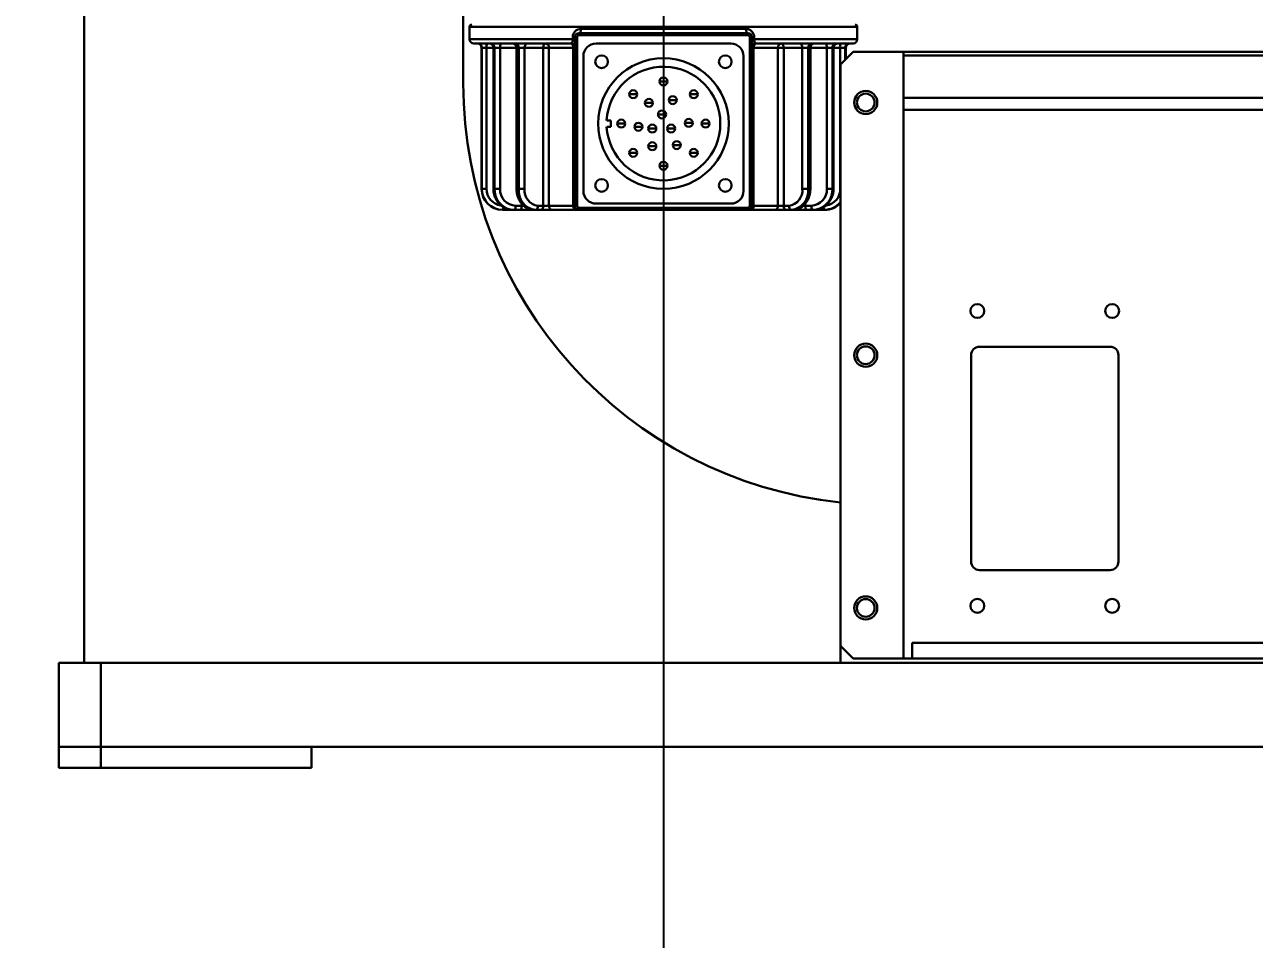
# Model space of a CAD drawing. Header units: millimetres. Extents: x -2601 to 21461, y 11492 to 21077.
# Drawn here: x -231.9 to 60, y 14769 to 14986.2 of the extents above; entities that cross this region are included whole.
import ezdxf

# ---------------------------------------------------------------- set-up
doc = ezdxf.new("R2010")
doc.units = ezdxf.units.MM
doc.header["$PDSIZE"] = -1
doc.styles.get("Standard").update_dxf_attribs({"font": ''})
doc.styles.get('Standard').set_extended_font_data('HYSWLongFangSong')
doc.dimstyles.new('ISO-25', dxfattribs={"dimscale": 25, "dimtxt": 3.5, "dimasz": 1.6, "dimexe": 1.25, "dimexo": 0.625, "dimtad": 1, "dimdec": 0, "dimzin": 9, "dimdsep": 46, "dimtxsty": 'Standard', "dimcen": 2.5, "dimadec": 0, "dimazin": 2, "dimtfac": 1, "dimtdec": 0, "dimtofl": 0, "dimtmove": 0, "dimatfit": 3, "dimfxl": 1, "dimarcsym": 0})

# ---------------------------------------------------------------- blocks, each defined once
blk = doc.blocks.new('*D49')
at = {"color": 0, "lineweight": -2}
for p, q in [((-64.67, 15406.7), (644.56, 15406.7)), ((613.31, 15366.7), (613.31, 14849.7)), ((151.83, 14809.7), (644.56, 14809.7))]:
    blk.add_line(p, q, dxfattribs=at)
at = {"color": 0}
for points in [[(606.65, 15366.7), (619.98, 15366.7), (613.31, 15406.7)], [(606.65, 14849.7), (619.98, 14849.7), (613.31, 14809.7)]]:
    blk.add_solid(points, dxfattribs=at)
at = {"layer": 'Defpoints', "color": 0}
for p in [(-80.3, 15406.7), (136.2, 14809.7), (613.31, 14809.7)]:
    blk.add_point(p, dxfattribs=at)
at = {"color": 0, "insert": (553.94, 15108.2), "char_height": 87.5, "attachment_point": 5, "rotation": 90}
blk.add_mtext('597', dxfattribs=at)
blk = doc.blocks.new('*D50')
at = {"color": 0, "lineweight": -2}
for p, q in [((-80.3, 15391.08), (-80.3, 14221.51)), ((-561.98, 15297.98), (-561.98, 14221.51)), ((-521.98, 14252.76), (-120.3, 14252.76))]:
    blk.add_line(p, q, dxfattribs=at)
at = {"color": 0}
for points in [[(-521.98, 14259.43), (-521.98, 14246.09), (-561.98, 14252.76)], [(-120.3, 14259.43), (-120.3, 14246.09), (-80.3, 14252.76)]]:
    blk.add_solid(points, dxfattribs=at)
at = {"layer": 'Defpoints', "color": 0}
for p in [(-80.3, 15406.7), (-561.98, 15313.6), (-80.3, 14252.76)]:
    blk.add_point(p, dxfattribs=at)
at = {"color": 0, "insert": (-307.94, 14312.14), "char_height": 87.5, "attachment_point": 5}
blk.add_mtext('482', dxfattribs=at)
blk = doc.blocks.new('*D51')
at = {"color": 0, "lineweight": -2}
for p, q in [((-80.3, 15391.08), (-80.3, 14051.39)), ((-734.74, 14339.16), (-734.74, 14051.39)), ((-694.74, 14082.64), (-120.3, 14082.64))]:
    blk.add_line(p, q, dxfattribs=at)
at = {"color": 0}
for points in [[(-694.74, 14089.31), (-694.74, 14075.98), (-734.74, 14082.64)], [(-120.3, 14089.31), (-120.3, 14075.98), (-80.3, 14082.64)]]:
    blk.add_solid(points, dxfattribs=at)
at = {"layer": 'Defpoints', "color": 0}
for p in [(-80.3, 15406.7), (-734.74, 14354.79), (-80.3, 14082.64)]:
    blk.add_point(p, dxfattribs=at)
at = {"color": 0, "insert": (-407.52, 14142.02), "char_height": 87.5, "attachment_point": 5}
blk.add_mtext('654', dxfattribs=at)
blk = doc.blocks.new('*D52')
at = {"color": 0, "lineweight": -2}
for p, q in [((-80.3, 15391.08), (-80.3, 13934.64)), ((-1786.46, 15281.08), (-1786.46, 13934.64)), ((-120.3, 13965.89), (-1746.46, 13965.89))]:
    blk.add_line(p, q, dxfattribs=at)
at = {"color": 0}
for points in [[(-1746.46, 13972.55), (-1746.46, 13959.22), (-1786.46, 13965.89)], [(-120.3, 13972.55), (-120.3, 13959.22), (-80.3, 13965.89)]]:
    blk.add_solid(points, dxfattribs=at)
at = {"layer": 'Defpoints', "color": 0}
for p in [(-80.3, 15406.7), (-1786.46, 15296.7), (-1786.46, 13965.89)]:
    blk.add_point(p, dxfattribs=at)
at = {"color": 0, "insert": (-917.47, 14025.26), "char_height": 87.5, "attachment_point": 5}
blk.add_mtext('1706', dxfattribs=at)
blk = doc.blocks.new('*D53')
at = {"color": 0, "lineweight": -2}
for p, q in [((-239.42, 14809.7), (-2051.51, 14809.7)), ((-2020.26, 14769.7), (-2020.26, 14366.24)), ((-1009.04, 14326.24), (-2051.51, 14326.24))]:
    blk.add_line(p, q, dxfattribs=at)
at = {"color": 0}
for points in [[(-2026.93, 14769.7), (-2013.59, 14769.7), (-2020.26, 14809.7)], [(-2026.93, 14366.24), (-2013.59, 14366.24), (-2020.26, 14326.24)]]:
    blk.add_solid(points, dxfattribs=at)
at = {"layer": 'Defpoints', "color": 0}
for p in [(-223.8, 14809.7), (-2020.26, 14326.24), (-993.42, 14326.24)]:
    blk.add_point(p, dxfattribs=at)
at = {"color": 0, "insert": (-2079.63, 14567.97), "char_height": 87.5, "attachment_point": 5, "rotation": 90}
blk.add_mtext('483', dxfattribs=at)
blk = doc.blocks.new('*D54')
at = {"color": 0, "lineweight": -2}
for p, q in [((-999.42, 16447.76), (-2047.2, 16447.76)), ((-2015.95, 14849.7), (-2015.95, 16407.76)), ((-239.42, 14809.7), (-2047.2, 14809.7))]:
    blk.add_line(p, q, dxfattribs=at)
at = {"color": 0}
for points in [[(-2022.61, 16407.76), (-2009.28, 16407.76), (-2015.95, 16447.76)], [(-2022.61, 14849.7), (-2009.28, 14849.7), (-2015.95, 14809.7)]]:
    blk.add_solid(points, dxfattribs=at)
at = {"layer": 'Defpoints', "color": 0}
for p in [(-2015.95, 16447.76), (-983.79, 16447.76), (-223.8, 14809.7)]:
    blk.add_point(p, dxfattribs=at)
at = {"color": 0, "insert": (-2075.32, 15628.73), "char_height": 87.5, "attachment_point": 5, "rotation": 90}
blk.add_mtext('1638', dxfattribs=at)
blk = doc.blocks.new('*D44')
at = {"color": 0, "lineweight": -2}
for p, q in [((-80.3, 15391.08), (-80.3, 14373.33)), ((-478.62, 15044.14), (-478.62, 14373.33)), ((-438.62, 14404.58), (-120.3, 14404.58))]:
    blk.add_line(p, q, dxfattribs=at)
at = {"color": 0}
for points in [[(-438.62, 14411.24), (-438.62, 14397.91), (-478.62, 14404.58)], [(-120.3, 14411.24), (-120.3, 14397.91), (-80.3, 14404.58)]]:
    blk.add_solid(points, dxfattribs=at)
at = {"layer": 'Defpoints', "color": 0}
for p in [(-80.3, 15406.7), (-478.62, 15059.76), (-80.3, 14404.58)]:
    blk.add_point(p, dxfattribs=at)
at = {"color": 0, "insert": (-279.46, 14463.95), "char_height": 87.5, "attachment_point": 5}
blk.add_mtext('398', dxfattribs=at)

msp = doc.modelspace()

# ---------------------------------------------------------------- linework, layer by layer
at = {"color": 161, "lineweight": 30, "true_color": 0x67adff}
for p, q in [((-217.8, 15174.7), (-217.8, 14834.7)), ((-127.8, 15037.2), (-127.8, 14972.2)), ((-126.3, 14985.7), (-126.3, 14982.7)), ((-126.3, 14985.7), (-34.3, 14985.7)), ((-60.72, 14985.2), (-99.87, 14985.2)), ((-34.3, 14985.7), (-34.3, 14982.7)), ((-101.83, 14982.7), (-126.3, 14982.7)), ((-101.83, 14983.2), (-101.83, 14982.7)), ((-101.3, 14983.2), (-100.8, 14983.2)), ((-101.3, 14983.2), (-101.3, 14943.2)), ((-100.8, 14943.2), (-100.8, 14983.2)), ((-100.3, 14983.7), (-100.3, 14984.2)), ((-60.3, 14984.2), (-100.3, 14984.2)), ((-100.3, 14983.7), (-60.3, 14983.7)), ((-60.3, 14984.2), (-60.3, 14983.7)), ((-59.8, 14983.2), (-59.3, 14983.2)), ((-59.8, 14983.2), (-59.8, 14943.2)), ((-59.3, 14943.2), (-59.3, 14983.2)), ((-59.26, 14982.7), (-59.3, 14982.7)), ((-58.76, 14982.7), (-58.76, 14983.2)), ((-34.3, 14982.7), (-58.76, 14982.7)), ((-102.3, 14981.7), (-125.3, 14981.7)), ((-123.46, 14980.7), (-123.39, 14980.7)), ((-123.46, 14947.2), (-123.46, 14980.7)), ((-123.46, 14980.7), (-123.46, 14947.2)), ((-123.46, 14980.7), (-123.46, 14980.7)), ((-123.39, 14980.7), (-122.27, 14980.7)), ((-123.39, 14980.7), (-123.39, 14947.2)), ((-122.27, 14947.2), (-122.27, 14980.7)), ((-122.27, 14980.7), (-120.66, 14980.7)), ((-120.66, 14980.7), (-120.58, 14980.7)), ((-120.66, 14980.7), (-120.66, 14947.2)), ((-120.58, 14980.7), (-120.39, 14980.7)), ((-120.58, 14947.2), (-120.58, 14980.7)), ((-120.39, 14980.7), (-119.08, 14980.7)), ((-120.39, 14980.7), (-120.39, 14947.2)), ((-119.08, 14947.2), (-119.08, 14980.7)), ((-119.08, 14980.7), (-115.17, 14980.7)), ((-115.17, 14980.7), (-114.96, 14980.7)), ((-115.17, 14980.7), (-115.17, 14947.2)), ((-114.96, 14980.7), (-114.65, 14980.7)), ((-114.96, 14947.2), (-114.96, 14980.7)), ((-114.65, 14980.7), (-113.25, 14980.7)), ((-114.65, 14980.7), (-114.65, 14947.2)), ((-113.25, 14980.7), (-108.83, 14980.7)), ((-113.25, 14947.2), (-113.25, 14980.7)), ((-108.83, 14980.7), (-108.83, 14943.2)), ((-108.83, 14980.7), (-107.47, 14980.7)), ((-107.47, 14980.7), (-101.7, 14980.7)), ((-107.47, 14943.2), (-107.47, 14980.7)), ((-101.7, 14980.7), (-101.7, 14943.2)), ((-101.7, 14980.7), (-101.3, 14980.7)), ((-96.3, 14981.7), (-64.3, 14981.7)), ((-59.3, 14980.7), (-58.89, 14980.7)), ((-58.89, 14980.7), (-53.12, 14980.7)), ((-58.89, 14943.2), (-58.89, 14980.7)), ((-35.3, 14981.7), (-58.3, 14981.7)), ((-53.12, 14980.7), (-53.12, 14943.2)), ((-53.12, 14980.7), (-51.76, 14980.7)), ((-51.76, 14980.7), (-47.34, 14980.7)), ((-51.76, 14943.2), (-51.76, 14980.7)), ((-47.34, 14980.7), (-45.94, 14980.7)), ((-47.34, 14980.7), (-47.34, 14947.2)), ((-45.94, 14980.7), (-45.63, 14980.7)), ((-45.94, 14947.2), (-45.94, 14980.7)), ((-45.63, 14980.7), (-45.43, 14980.7)), ((-45.63, 14980.7), (-45.63, 14947.2)), ((-45.43, 14947.2), (-45.43, 14980.7)), ((-45.43, 14980.7), (-41.51, 14980.7)), ((-41.51, 14980.7), (-40.2, 14980.7)), ((-41.51, 14980.7), (-41.51, 14947.2)), ((-40.2, 14947.2), (-40.2, 14980.7)), ((-40.2, 14980.7), (-40.01, 14980.7)), ((-40.01, 14980.7), (-40.01, 14947.2)), ((-40.01, 14980.7), (-39.93, 14980.7)), ((-39.93, 14947.2), (-39.93, 14980.7)), ((-39.93, 14980.7), (-38.32, 14980.7)), ((-38.32, 14980.7), (-37.2, 14980.7)), ((-38.32, 14980.7), (-38.32, 14947.2)), ((-35.3, 14979.7), (-38.3, 14976.7)), ((-37.2, 14980.7), (-37, 14980.7)), ((-37.2, 14977.8), (-37.2, 14980.7)), ((-37, 14980.7), (-37, 14977.99)), ((-35.3, 14979.7), (-23.3, 14979.7)), ((-23.3, 14979.7), (126.7, 14979.7)), ((-23.3, 14979.7), (-23.3, 14978.83)), ((-99.3, 14946.7), (-99.3, 14978.7)), ((-61.3, 14978.7), (-61.3, 14946.7)), ((-38.3, 14838.7), (-38.3, 14976.7)), ((-23.3, 14978.83), (126.7, 14978.83)), ((-23.3, 14978.83), (-23.3, 14968.82)), ((-80.3, 14972.7), (-81.24, 14972.7)), ((-80.3, 14972.7), (-79.35, 14972.7)), ((-87.48, 14969.65), (-88.43, 14969.65)), ((-87.48, 14969.65), (-86.53, 14969.65)), ((-83.74, 14967.62), (-84.69, 14967.62)), ((-83.74, 14967.62), (-82.79, 14967.62)), ((-78.1, 14968.28), (-79.05, 14968.28)), ((-78.1, 14968.28), (-77.15, 14968.28)), ((-73.11, 14969.65), (-74.06, 14969.65)), ((-73.11, 14969.65), (-72.16, 14969.65)), ((-23.3, 14968.82), (126.7, 14968.82)), ((-23.3, 14968.82), (-23.3, 14965.96)), ((-80.64, 14964.87), (-81.59, 14964.87)), ((-80.64, 14964.87), (-79.69, 14964.87)), ((-23.3, 14965.96), (126.7, 14965.96)), ((-23.3, 14965.96), (-23.3, 14835.7)), ((-93.77, 14963.45), (-92.8, 14963.45)), ((-92.8, 14961.95), (-93.77, 14961.95)), ((-92.8, 14963.45), (-92.8, 14961.95)), ((-90.3, 14962.7), (-91.24, 14962.7)), ((-90.3, 14962.7), (-89.35, 14962.7)), ((-86.25, 14961.96), (-87.2, 14961.96)), ((-86.25, 14961.96), (-85.3, 14961.96)), ((-74.3, 14962.84), (-75.25, 14962.84)), ((-74.3, 14962.84), (-73.35, 14962.84)), ((-70.3, 14962.7), (-71.24, 14962.7)), ((-70.3, 14962.7), (-69.35, 14962.7)), ((-82.94, 14961.52), (-83.89, 14961.52)), ((-82.94, 14961.52), (-81.99, 14961.52)), ((-78.47, 14961.52), (-79.42, 14961.52)), ((-78.47, 14961.52), (-77.52, 14961.52)), ((-87.48, 14955.75), (-88.43, 14955.75)), ((-87.48, 14955.75), (-86.53, 14955.75)), ((-82.94, 14957.31), (-83.89, 14957.31)), ((-82.94, 14957.31), (-81.99, 14957.31)), ((-77.15, 14957.59), (-78.1, 14957.59)), ((-77.15, 14957.59), (-76.2, 14957.59)), ((-73.11, 14955.75), (-74.06, 14955.75)), ((-73.11, 14955.75), (-72.16, 14955.75)), ((-80.3, 14952.7), (-81.24, 14952.7)), ((-80.3, 14952.7), (-79.35, 14952.7)), ((-123.39, 14947.2), (-123.46, 14947.2)), ((-123.46, 14947.2), (-123.46, 14947.2)), ((-122.27, 14947.2), (-123.39, 14947.2)), ((-120.58, 14947.2), (-120.66, 14947.2)), ((-120.39, 14947.2), (-120.58, 14947.2)), ((-119.08, 14947.2), (-120.39, 14947.2)), ((-114.96, 14947.2), (-115.17, 14947.2)), ((-114.65, 14947.2), (-114.96, 14947.2)), ((-113.25, 14947.2), (-114.65, 14947.2)), ((-45.94, 14947.2), (-47.34, 14947.2)), ((-45.63, 14947.2), (-45.94, 14947.2)), ((-45.43, 14947.2), (-45.63, 14947.2)), ((-40.2, 14947.2), (-41.51, 14947.2)), ((-40.01, 14947.2), (-40.2, 14947.2)), ((-39.93, 14947.2), (-40.01, 14947.2)), ((-38.3, 14947.2), (-38.32, 14947.2)), ((-118.43, 14942.2), (-118.5, 14942.2)), ((-116.88, 14942.2), (-118.43, 14942.2)), ((-115.96, 14942.2), (-116.88, 14942.2)), ((-116.65, 14942.29), (-115.77, 14942.2)), ((-115.77, 14942.2), (-115.96, 14942.2)), ((-114.32, 14942.2), (-115.77, 14942.2)), ((-113.94, 14943.2), (-115.39, 14943.2)), ((-111.76, 14942.2), (-114.32, 14942.2)), ((-113.94, 14943.71), (-113.94, 14943.2)), ((-113.49, 14943.2), (-113.94, 14943.2)), ((-110.99, 14942.2), (-111.76, 14942.2)), ((-110.69, 14942.2), (-110.99, 14942.2)), ((-109.44, 14942.2), (-110.69, 14942.2)), ((-108.83, 14943.2), (-110.08, 14943.2)), ((-106.72, 14942.2), (-109.44, 14942.2)), ((-107.47, 14943.2), (-108.83, 14943.2)), ((-101.7, 14943.2), (-107.47, 14943.2)), ((-101.11, 14942.2), (-106.72, 14942.2)), ((-101.3, 14943.2), (-101.7, 14943.2)), ((-100.8, 14943.2), (-101.3, 14943.2)), ((-100.3, 14942.2), (-101.11, 14942.2)), ((-100.3, 14942.2), (-100.3, 14942.7)), ((-60.3, 14942.7), (-100.3, 14942.7)), ((-100.3, 14942.2), (-60.3, 14942.2)), ((-64.3, 14943.7), (-96.3, 14943.7)), ((-60.3, 14942.7), (-60.3, 14942.2)), ((-59.48, 14942.2), (-60.3, 14942.2)), ((-59.3, 14943.2), (-59.8, 14943.2)), ((-53.88, 14942.2), (-59.48, 14942.2)), ((-58.89, 14943.2), (-59.3, 14943.2)), ((-53.12, 14943.2), (-58.89, 14943.2)), ((-51.15, 14942.2), (-53.88, 14942.2)), ((-51.76, 14943.2), (-53.12, 14943.2)), ((-50.51, 14943.2), (-51.76, 14943.2)), ((-49.9, 14942.2), (-51.15, 14942.2)), ((-49.6, 14942.2), (-49.9, 14942.2)), ((-48.83, 14942.2), (-49.6, 14942.2)), ((-46.27, 14942.2), (-48.83, 14942.2)), ((-46.65, 14943.2), (-47.1, 14943.2)), ((-46.65, 14943.2), (-46.65, 14943.7)), ((-45.2, 14943.2), (-46.65, 14943.2)), ((-44.82, 14942.2), (-46.27, 14942.2)), ((-44.82, 14942.2), (-43.97, 14942.29)), ((-44.63, 14942.2), (-44.82, 14942.2)), ((-43.79, 14942.28), (-44.63, 14942.2)), ((-43.71, 14942.2), (-44.63, 14942.2)), ((-42.16, 14942.2), (-43.71, 14942.2)), ((-41.96, 14942.2), (-42.16, 14942.2)), ((25.7, 14909.7), (-5.3, 14909.7)), ((-7.3, 14907.7), (-7.3, 14858.7)), ((27.7, 14858.7), (27.7, 14907.7)), ((-5.3, 14856.7), (25.7, 14856.7)), ((-21.3, 14839.44), (124.7, 14839.44)), ((-21.3, 14835.7), (-21.3, 14839.44)), ((-38.3, 14834.7), (-38.3, 14838.7)), ((-38.3, 14838.7), (-35.3, 14835.7)), ((-223.8, 14814.7), (-223.8, 14834.7)), ((-223.8, 14834.7), (-213.8, 14834.7)), ((-213.8, 14834.7), (-213.8, 14814.7)), ((-213.8, 14834.7), (186.2, 14834.7)), ((-23.3, 14835.7), (-35.3, 14835.7)), ((-21.3, 14835.7), (-23.3, 14835.7)), ((-21.3, 14835.7), (124.7, 14835.7)), ((-223.8, 14809.7), (-223.8, 14814.7)), ((-223.8, 14814.7), (-213.8, 14814.7)), ((-213.8, 14814.7), (-213.8, 14809.7)), ((-163.8, 14814.7), (-213.8, 14814.7)), ((-213.8, 14814.7), (186.2, 14814.7)), ((-163.8, 14809.7), (-163.8, 14814.7)), ((-213.8, 14809.7), (-223.8, 14809.7)), ((-163.8, 14809.7), (-213.8, 14809.7))]:
    msp.add_line(p, q, dxfattribs=at)
at = {"color": 161, "lineweight": 30, "true_color": 0x67adff, "flags": 128}
for points in [[(-119.08, 14980.7), (-119.07, 14980.9), (-119.05, 14981.08), (-119.02, 14981.26), (-118.97, 14981.41), (-118.91, 14981.53), (-118.85, 14981.62), (-118.77, 14981.68), (-118.7, 14981.7)], [(-113.25, 14980.7), (-113.24, 14980.9), (-113.21, 14981.08), (-113.15, 14981.26), (-113.07, 14981.41), (-112.98, 14981.53), (-112.88, 14981.62), (-112.76, 14981.68), (-112.64, 14981.7)], [(-108.23, 14981.7), (-108.34, 14981.68), (-108.46, 14981.62), (-108.56, 14981.53), (-108.66, 14981.41), (-108.73, 14981.26), (-108.79, 14981.08), (-108.82, 14980.9), (-108.83, 14980.7)], [(-102.3, 14981.7), (-102.18, 14981.68), (-102.07, 14981.62), (-101.97, 14981.53), (-101.88, 14981.41), (-101.8, 14981.26), (-101.75, 14981.08), (-101.71, 14980.9), (-101.7, 14980.7)], [(-58.3, 14981.7), (-58.41, 14981.68), (-58.52, 14981.62), (-58.63, 14981.53), (-58.72, 14981.41), (-58.79, 14981.26), (-58.84, 14981.08), (-58.88, 14980.9), (-58.89, 14980.7)], [(-51.76, 14980.7), (-51.77, 14980.9), (-51.8, 14981.08), (-51.86, 14981.26), (-51.93, 14981.41), (-52.03, 14981.53), (-52.13, 14981.62), (-52.25, 14981.68), (-52.37, 14981.7)], [(-47.95, 14981.7), (-47.83, 14981.68), (-47.71, 14981.62), (-47.61, 14981.53), (-47.52, 14981.41), (-47.44, 14981.26), (-47.39, 14981.08), (-47.35, 14980.9), (-47.34, 14980.7)], [(-41.89, 14981.7), (-41.82, 14981.68), (-41.75, 14981.62), (-41.68, 14981.53), (-41.62, 14981.41), (-41.57, 14981.26), (-41.54, 14981.08), (-41.52, 14980.9), (-41.51, 14980.7)], [(-115.96, 14942.2), (-116.86, 14942.3), (-116.87, 14942.3)], [(-115.77, 14942.2), (-115.69, 14942.22), (-115.62, 14942.28), (-115.56, 14942.37), (-115.5, 14942.49), (-115.45, 14942.65), (-115.42, 14942.82), (-115.39, 14943.01), (-115.39, 14943.2)], [(-113.94, 14943.2), (-113.94, 14943.01), (-113.97, 14942.82), (-114, 14942.65), (-114.05, 14942.49), (-114.11, 14942.37), (-114.17, 14942.28), (-114.25, 14942.22), (-114.32, 14942.2)], [(-110.69, 14942.2), (-110.57, 14942.22), (-110.45, 14942.28), (-110.35, 14942.37), (-110.26, 14942.49), (-110.18, 14942.65), (-110.13, 14942.82), (-110.09, 14943.01), (-110.08, 14943.2)], [(-108.83, 14943.2), (-108.85, 14943.01), (-108.88, 14942.82), (-108.94, 14942.65), (-109.01, 14942.49), (-109.1, 14942.37), (-109.21, 14942.28), (-109.32, 14942.22), (-109.44, 14942.2)], [(-101.11, 14942.2), (-101.22, 14942.22), (-101.33, 14942.28), (-101.44, 14942.37), (-101.53, 14942.49), (-101.6, 14942.65), (-101.66, 14942.82), (-101.69, 14943.01), (-101.7, 14943.2)], [(-59.48, 14942.2), (-59.37, 14942.22), (-59.26, 14942.28), (-59.15, 14942.37), (-59.06, 14942.49), (-58.99, 14942.65), (-58.94, 14942.82), (-58.9, 14943.01), (-58.89, 14943.2)], [(-51.15, 14942.2), (-51.27, 14942.22), (-51.38, 14942.28), (-51.49, 14942.37), (-51.58, 14942.49), (-51.65, 14942.65), (-51.71, 14942.82), (-51.75, 14943.01), (-51.76, 14943.2)], [(-50.51, 14943.2), (-50.5, 14943.01), (-50.47, 14942.82), (-50.41, 14942.65), (-50.33, 14942.49), (-50.24, 14942.37), (-50.14, 14942.28), (-50.02, 14942.22), (-49.9, 14942.2)], [(-46.27, 14942.2), (-46.35, 14942.22), (-46.42, 14942.28), (-46.48, 14942.37), (-46.54, 14942.49), (-46.59, 14942.65), (-46.62, 14942.82), (-46.65, 14943.01), (-46.65, 14943.2)], [(-45.2, 14943.2), (-45.2, 14943.01), (-45.18, 14942.82), (-45.14, 14942.65), (-45.09, 14942.49), (-45.03, 14942.37), (-44.97, 14942.28), (-44.9, 14942.22), (-44.82, 14942.2)]]:
    msp.add_lwpolyline(points, dxfattribs=at)
at = {"color": 161, "lineweight": 30, "true_color": 0x67adff}
for centre, radius in [((-32.3, 14967.7), 2.75), ((-32.3, 14967.7), 2.1), ((-5.8, 14918.2), 1.65), ((26.2, 14918.2), 1.65), ((-32.3, 14907.7), 2.75), ((-32.3, 14907.7), 2.1), ((-32.3, 14847.7), 2.75), ((-32.3, 14847.7), 2.1), ((-5.8, 14848.2), 1.65), ((26.2, 14848.2), 1.65)]:
    msp.add_circle(centre, radius, dxfattribs=at)
for centre, radius, start, end in [((-125.8, 14985.7), 0.5, 90, 180), ((-34.8, 14985.7), 0.5, 0, 90), ((-125.3, 14982.7), 1, 180, 270), ((-100.3, 14983.2), 1, 90, 180), ((-100.3, 14983.2), 0.5, 90, 180), ((-60.3, 14983.2), 1, 0, 90), ((-60.3, 14983.2), 0.5, 0, 90), ((-35.3, 14982.7), 1, 270, 0), ((-124.46, 14980.7), 1, 0, 90), ((-124.45, 14980.71), 0.996, 359.7424, 89.7603), ((-124.39, 14980.71), 0.996, 359.7424, 89.7603), ((-120.26, 14980.95), 2.03, 158.1455, 186.9668), ((-121.66, 14980.7), 1, 0, 90), ((-121.54, 14980.74), 0.965, 357.8471, 87.6363), ((-121.35, 14980.74), 0.964, 357.8022, 87.6518), ((-116.17, 14980.7), 1, 0, 90), ((-115.87, 14980.79), 0.915, 354.2109, 82.6508), ((-115.56, 14980.79), 0.915, 354.1926, 82.6691), ((-108.37, 14980.81), 0.904, 353.1868, 80.9073), ((-100.67, 14980.73), 1.11, 144.323, 163.6775), ((-96.3, 14978.7), 3, 90, 180), ((-64.3, 14978.7), 3, 0, 90), ((-59.89, 14980.75), 1.07, 15.9473, 36.0714), ((-52.22, 14980.81), 0.903, 99.039, 186.8668), ((-45.03, 14980.79), 0.914, 97.2976, 185.8407), ((-44.72, 14980.79), 0.915, 97.3309, 185.8074), ((-44.43, 14980.7), 1, 90, 180), ((-39.24, 14980.74), 0.964, 92.3482, 182.1978), ((-39.05, 14980.74), 0.964, 92.3482, 182.1978), ((-38.94, 14980.7), 1, 90, 180), ((-40.34, 14980.95), 2.03, 353.0744, 21.8133), ((-36.2, 14980.71), 0.996, 90.2397, 180.2576), ((-36.01, 14980.7), 0.996, 90.2511, 180.2462), ((-94.98, 14977.38), 1.5, 0, 180), ((-94.98, 14977.38), 1.5, 180, 0), ((-80.3, 14962.7), 15.5, 0, 180), ((-80.3, 14962.7), 13.5, 0, 176.8153), ((-65.62, 14977.38), 1.5, 0, 180), ((-65.62, 14977.38), 1.5, 180, 0), ((-80.3, 14972.7), 0.949, 90, 180), ((-80.3, 14972.7), 0.949, 0, 90), ((-27.8, 14972.2), 100, 180, 263.9728), ((-87.48, 14969.65), 0.949, 90, 180), ((-87.48, 14969.65), 0.949, 0, 90), ((-80.3, 14972.7), 0.949, 180, 270), ((-80.3, 14972.7), 0.949, 270, 0), ((-73.11, 14969.65), 0.949, 90, 180), ((-73.11, 14969.65), 0.949, 0, 90), ((-87.48, 14969.65), 0.949, 180, 270), ((-87.48, 14969.65), 0.949, 270, 0), ((-83.74, 14967.62), 0.949, 90, 180), ((-83.74, 14967.62), 0.949, 180, 270), ((-83.74, 14967.62), 0.949, 0, 90), ((-83.74, 14967.62), 0.949, 270, 0), ((-78.1, 14968.28), 0.949, 90, 180), ((-78.1, 14968.28), 0.949, 180, 270), ((-78.1, 14968.28), 0.949, 0, 90), ((-78.1, 14968.28), 0.949, 270, 0), ((-73.11, 14969.65), 0.949, 180, 270), ((-73.11, 14969.65), 0.949, 270, 0), ((-80.64, 14964.87), 0.949, 90, 180), ((-80.64, 14964.87), 0.949, 180, 270), ((-80.64, 14964.87), 0.949, 0, 90), ((-80.64, 14964.87), 0.949, 270, 0), ((-80.3, 14962.7), 15.5, 180, 0), ((-80.3, 14962.7), 13.5, 183.1847, 0), ((-90.3, 14962.7), 0.949, 90, 180), ((-90.3, 14962.7), 0.949, 180, 270), ((-90.3, 14962.7), 0.949, 0, 90), ((-90.3, 14962.7), 0.949, 270, 0), ((-86.25, 14961.96), 0.949, 90, 180), ((-86.25, 14961.96), 0.949, 180, 270), ((-86.25, 14961.96), 0.949, 0, 90), ((-86.25, 14961.96), 0.949, 270, 0), ((-82.94, 14961.52), 0.949, 90, 180), ((-82.94, 14961.52), 0.949, 0, 90), ((-78.47, 14961.52), 0.949, 90, 180), ((-78.47, 14961.52), 0.949, 0, 90), ((-74.3, 14962.84), 0.949, 90, 180), ((-74.3, 14962.84), 0.949, 180, 270), ((-74.3, 14962.84), 0.949, 0, 90), ((-74.3, 14962.84), 0.949, 270, 0), ((-70.3, 14962.7), 0.949, 90, 180), ((-70.3, 14962.7), 0.949, 180, 270), ((-70.3, 14962.7), 0.949, 0, 90), ((-70.3, 14962.7), 0.949, 270, 0), ((-82.94, 14961.52), 0.949, 180, 270), ((-82.94, 14961.52), 0.949, 270, 0), ((-78.47, 14961.52), 0.949, 180, 270), ((-78.47, 14961.52), 0.949, 270, 0), ((-87.48, 14955.75), 0.949, 90, 180), ((-87.48, 14955.75), 0.949, 180, 270), ((-87.48, 14955.75), 0.949, 0, 90), ((-87.48, 14955.75), 0.949, 270, 0), ((-82.94, 14957.31), 0.949, 90, 180), ((-82.94, 14957.31), 0.949, 180, 270), ((-82.94, 14957.31), 0.949, 0, 90), ((-82.94, 14957.31), 0.949, 270, 0), ((-77.15, 14957.59), 0.949, 90, 180), ((-77.15, 14957.59), 0.949, 180, 270), ((-77.15, 14957.59), 0.949, 0, 90), ((-77.15, 14957.59), 0.949, 270, 0), ((-73.11, 14955.75), 0.949, 90, 180), ((-73.11, 14955.75), 0.949, 180, 270), ((-73.11, 14955.75), 0.949, 0, 90), ((-73.11, 14955.75), 0.949, 270, 0), ((-80.3, 14952.7), 0.949, 90, 180), ((-80.3, 14952.7), 0.949, 0, 90), ((-80.3, 14952.7), 0.949, 180, 270), ((-80.3, 14952.7), 0.949, 270, 0), ((-118.48, 14947.18), 4.98, 179.7596, 269.7479), ((-118.41, 14947.18), 4.98, 179.7541, 269.7534), ((-118.28, 14947.19), 3.99, 179.7806, 260.8811), ((-115.64, 14947.08), 4.94, 178.6562, 255.6254), ((-115.51, 14947.04), 4.89, 178.135, 256.4496), ((-115.23, 14947.05), 3.86, 177.8238, 267.6442), ((-110.41, 14946.74), 4.57, 174.183, 262.6714), ((-110.1, 14946.74), 4.57, 174.1866, 262.6677), ((-109.61, 14946.83), 3.66, 174.1959, 262.6652), ((-94.98, 14948.02), 1.5, 0, 180), ((-94.98, 14948.02), 1.5, 180, 0), ((-65.62, 14948.02), 1.5, 0, 180), ((-65.62, 14948.02), 1.5, 180, 0), ((-50.98, 14946.83), 3.66, 277.3278, 5.8195), ((-50.49, 14946.74), 4.57, 277.3415, 5.8041), ((-50.18, 14946.74), 4.57, 277.3286, 5.817), ((-45.36, 14947.05), 3.86, 272.3588, 2.1732), ((-45.08, 14947.04), 4.88, 283.1441, 1.8632), ((-44.89, 14947.04), 4.88, 283.0039, 1.8798), ((-42.31, 14947.19), 3.99, 279.1522, 0.2203), ((-96.3, 14946.7), 3, 180, 270), ((-64.3, 14946.7), 3, 270, 0), ((-42.16, 14947.15), 4.94, 270.0788, 321.4819), ((-119.94, 14942.83), 1.64, 337.2437, 2.846), ((-116.97, 14942.31), 0.143, 307.4106, 349.7984), ((-111.74, 14943.07), 0.867, 218.99, 269.1014), ((-106.57, 14943.09), 0.904, 173.151, 260.9423), ((-100.3, 14943.2), 1, 180, 270), ((-100.3, 14943.2), 0.5, 180, 270), ((-60.3, 14943.2), 0.5, 270, 0), ((-60.3, 14943.2), 1, 270, 0), ((-54.02, 14943.09), 0.904, 279.0923, 6.8143), ((-48.85, 14943.07), 0.87, 270.9981, 321.0175), ((-41.07, 14942.76), 1.22, 172.7344, 207.2354), ((-41.97, 14947.14), 4.94, 270.0726, 317.9851), ((-5.3, 14907.7), 2, 90, 180), ((25.7, 14907.7), 2, 0, 90), ((-5.3, 14858.7), 2, 180, 270), ((25.7, 14858.7), 2, 270, 0)]:
    msp.add_arc(centre, radius, start, end, dxfattribs=at)
for points, knots in [([(-101.83, 14983.2), (-101.82, 14983.34), (-101.8, 14983.62), (-101.67, 14984.01), (-101.48, 14984.36), (-101.14, 14984.76), (-100.61, 14985.12), (-100.12, 14985.17), (-99.87, 14985.2)], [0, 0, 0, 0, 0.12638, 0.252964, 0.37882, 0.504136, 0.752512, 1, 1, 1, 1]), ([(-100.3, 14984.2), (-100.24, 14984.21), (-100.16, 14984.23), (-100.06, 14984.36), (-99.99, 14984.49), (-99.94, 14984.65), (-99.88, 14984.88), (-99.88, 14985.07), (-99.87, 14985.2)], [0, 0, 0, 0, 0.239375, 0.368323, 0.50001, 0.631569, 0.760474, 1, 1, 1, 1]), ([(-58.76, 14983.2), (-58.77, 14983.33), (-58.78, 14983.58), (-58.93, 14984.07), (-59.28, 14984.63), (-59.93, 14985.1), (-60.45, 14985.17), (-60.72, 14985.2)], [0, 0, 0, 0, 0.114619, 0.230341, 0.473131, 0.729984, 1, 1, 1, 1]), ([(-60.72, 14985.2), (-60.72, 14985.07), (-60.71, 14984.88), (-60.65, 14984.65), (-60.6, 14984.49), (-60.53, 14984.36), (-60.43, 14984.23), (-60.35, 14984.21), (-60.3, 14984.2)], [0, 0, 0, 0, 0.239547, 0.368403, 0.499974, 0.631773, 0.760732, 1, 1, 1, 1]), ([(-102.3, 14981.7), (-102.24, 14981.71), (-102.12, 14981.74), (-101.99, 14981.91), (-101.91, 14982.11), (-101.86, 14982.29), (-101.83, 14982.49), (-101.83, 14982.63), (-101.83, 14982.7)], [0, 0, 0, 0, 0.277634, 0.539881, 0.666762, 0.780218, 0.893047, 1, 1, 1, 1]), ([(-101.83, 14983.2), (-101.75, 14983.2), (-101.6, 14983.2), (-101.43, 14983.2), (-101.32, 14983.2), (-101.3, 14983.2), (-101.3, 14983.2)], [0, 0, 0, 0, 0.249891, 0.499784, 0.75011, 1, 1, 1, 1]), ([(-101.33, 14982.7), (-101.33, 14982.7), (-101.34, 14982.7), (-101.43, 14982.7), (-101.6, 14982.7), (-101.75, 14982.7), (-101.83, 14982.7)], [0, 0, 0, 0, 0.008253, 0.339218, 0.669611, 1, 1, 1, 1]), ([(-101.3, 14980.73), (-101.3, 14980.81), (-101.3, 14980.98), (-101.31, 14981.45), (-101.31, 14981.95), (-101.32, 14982.38), (-101.33, 14982.59), (-101.33, 14982.7)], [0, 0, 0, 0, 0.265223, 0.520251, 0.764725, 0.883125, 1, 1, 1, 1]), ([(-59.3, 14983.2), (-59.29, 14983.2), (-59.27, 14983.2), (-59.16, 14983.2), (-58.99, 14983.2), (-58.84, 14983.2), (-58.76, 14983.2)], [0, 0, 0, 0, 0.24989, 0.500216, 0.750109, 1, 1, 1, 1]), ([(-59.26, 14982.7), (-59.26, 14982.59), (-59.27, 14982.38), (-59.28, 14981.95), (-59.29, 14981.45), (-59.29, 14980.98), (-59.3, 14980.81), (-59.3, 14980.73)], [0, 0, 0, 0, 0.115885, 0.2347, 0.479186, 0.734771, 1, 1, 1, 1]), ([(-58.76, 14982.7), (-58.84, 14982.7), (-58.99, 14982.7), (-59.17, 14982.7), (-59.23, 14982.7), (-59.26, 14982.7)], [0, 0, 0, 0, 0.333139, 0.666281, 1, 1, 1, 1]), ([(-58.76, 14982.7), (-58.76, 14982.63), (-58.76, 14982.49), (-58.73, 14982.29), (-58.68, 14982.11), (-58.6, 14981.91), (-58.47, 14981.74), (-58.35, 14981.71), (-58.3, 14981.7)], [0, 0, 0, 0, 0.1066, 0.219091, 0.332365, 0.459368, 0.722337, 1, 1, 1, 1]), ([(-102.3, 14981.7), (-102.16, 14981.69), (-101.9, 14981.66), (-101.57, 14981.42), (-101.34, 14981.09), (-101.31, 14980.83), (-101.3, 14980.7)], [0, 0, 0, 0, 0.25012, 0.500014, 0.750067, 1, 1, 1, 1]), ([(-59.3, 14980.7), (-59.28, 14980.83), (-59.25, 14981.09), (-59.02, 14981.42), (-58.69, 14981.66), (-58.43, 14981.69), (-58.3, 14981.7)], [0, 0, 0, 0, 0.249933, 0.499986, 0.74988, 1, 1, 1, 1]), ([(-120.66, 14947.2), (-120.65, 14946.96), (-120.62, 14946.3), (-120.33, 14945.24), (-119.74, 14944.13), (-118.89, 14943.23), (-117.92, 14942.58), (-117.21, 14942.4), (-116.89, 14942.32)], [0, 0, 0, 0, 0.105889, 0.29161, 0.477809, 0.66377, 0.849001, 1, 1, 1, 1]), ([(-115.17, 14947.2), (-115.16, 14946.97), (-115.13, 14946.31), (-114.89, 14945.25), (-114.35, 14944.13), (-113.58, 14943.2), (-112.64, 14942.54), (-111.74, 14942.24), (-111.18, 14942.21), (-110.99, 14942.2)], [0, 0, 0, 0, 0.09106, 0.255927, 0.421912, 0.588155, 0.753232, 0.915207, 1, 1, 1, 1]), ([(-49.6, 14942.2), (-49.38, 14942.21), (-48.82, 14942.24), (-47.93, 14942.56), (-47.03, 14943.18), (-46.29, 14944.06), (-45.75, 14945.13), (-45.47, 14946.21), (-45.44, 14946.91), (-45.43, 14947.2)], [0, 0, 0, 0, 0.0959678, 0.2512736, 0.4068397, 0.5648314, 0.7255987, 0.888496, 1, 1, 1, 1]), ([(-43.77, 14942.31), (-43.44, 14942.39), (-42.73, 14942.56), (-41.76, 14943.18), (-40.91, 14944.06), (-40.3, 14945.15), (-39.98, 14946.22), (-39.95, 14946.92), (-39.93, 14947.2)], [0, 0, 0, 0, 0.1532874, 0.3334203, 0.5140128, 0.6955762, 0.8780999, 1, 1, 1, 1])]:
    msp.add_open_spline(points, degree=3, knots=knots, dxfattribs=at)

# ---------------------------------------------------------------- dimensions: what is measured, and where the dimension line sits
for base, p1, p2, picture, middle in [((-2015.95, 16447.76), (-223.8, 14809.7), (-983.79, 16447.76), '*D54', (-2015.95, 15628.73)), ((613.31, 14809.7), (-80.3, 15406.7), (136.2, 14809.7), '*D49', (613.31, 15108.2)), ((-2020.26, 14326.24), (-223.8, 14809.7), (-993.42, 14326.24), '*D53', (-2020.26, 14567.97))]:
    dim = msp.add_linear_dim(base=base, p1=p1, p2=p2, angle=90, dimstyle='ISO-25')
    dim.commit()
    dim.dimension.update_dxf_attribs({"geometry": picture, "text_midpoint": middle, "dimtype": 160})
for base, p1, p2, picture, middle in [((-1786.46, 13965.89), (-80.3, 15406.7), (-1786.46, 15296.7), '*D52', (-917.47, 13965.89)), ((-80.3, 14082.64), (-734.74, 14354.79), (-80.3, 15406.7), '*D51', (-407.52, 14082.64)), ((-80.3, 14252.76), (-561.98, 15313.6), (-80.3, 15406.7), '*D50', (-307.94, 14252.76))]:
    dim = msp.add_linear_dim(base=base, p1=p1, p2=p2, dimstyle='ISO-25')
    dim.commit()
    dim.dimension.update_dxf_attribs({"geometry": picture, "text_midpoint": middle, "dimtype": 160})
dim = msp.add_linear_dim(base=(-80.3, 14404.58), p1=(-478.62, 15059.76), p2=(-80.3, 15406.7), dimstyle='ISO-25')
dim.commit()
dim.dimension.update_dxf_attribs({"geometry": '*D44', "text_midpoint": (-279.46, 14463.95)})

doc.saveas('drawing.dxf')
